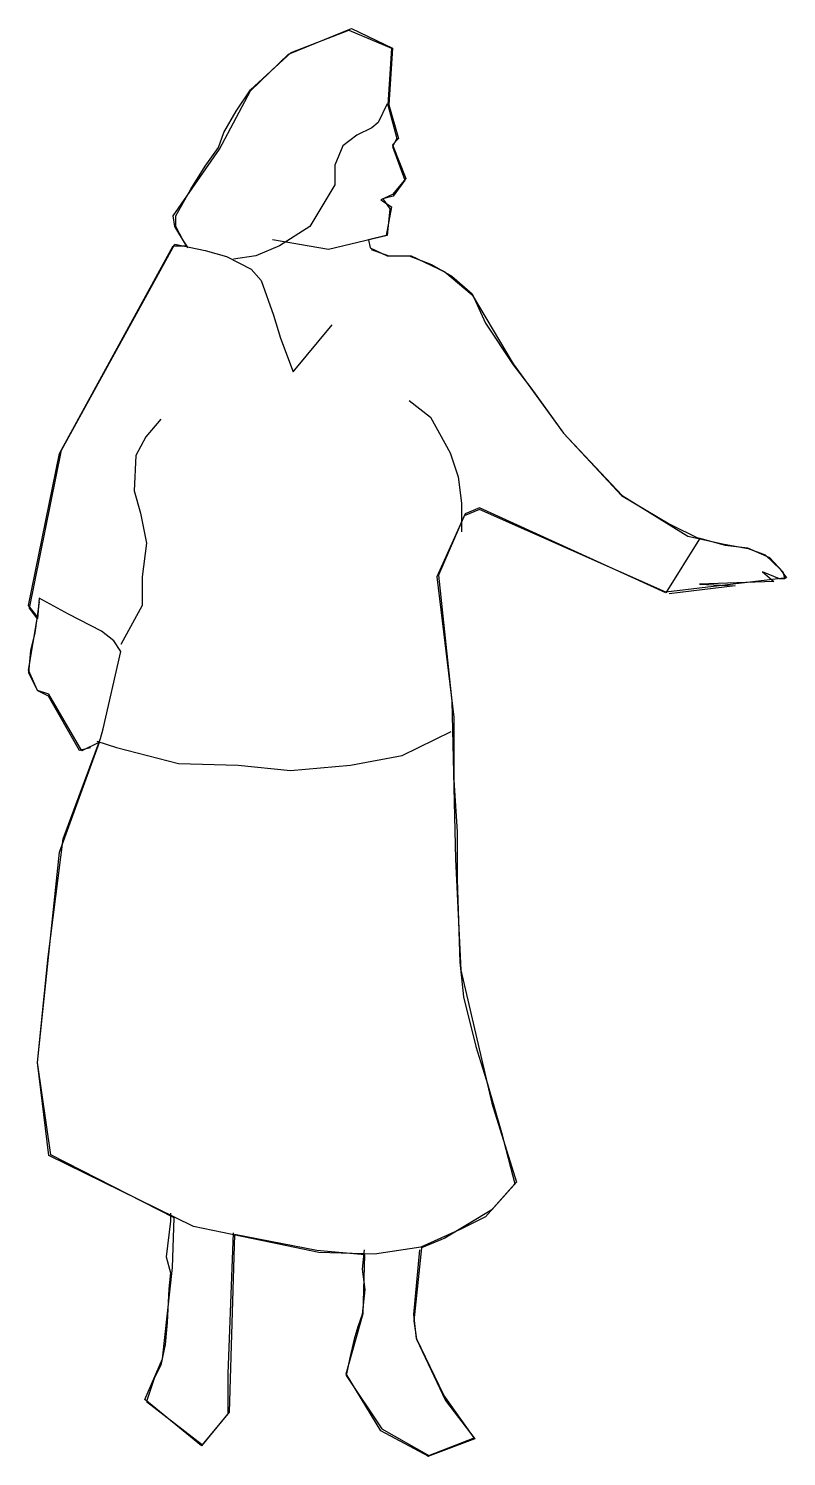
# Model space of a CAD drawing. Extents: x 2943 to 3686, y -5796 to -4396.
import ezdxf

# ---------------------------------------------------------------- set-up
doc = ezdxf.new("R2010")
doc.units = 0
doc.header["$LTSCALE"] = 1270
doc.header["$MEASUREMENT"] = 0
doc.layers.get('0').update_dxf_attribs({"linetype": 'CONTINUOUS'})

msp = doc.modelspace()

# ---------------------------------------------------------------- linework, layer by layer
at = {"linetype": 'CONTINUOUS'}
for p, q in [((3197.5, -4421), (3259.3, -4395.8)), ((3200.2, -4419.2), (3256.7, -4397.5)), ((3256.7, -4397.5), (3298.5, -4414.9)), ((3259.3, -4395.8), (3299.3, -4414.9)), ((3160.1, -4455.8), (3200.2, -4419.2)), ((3160.1, -4456.7), (3197.5, -4421)), ((3298.5, -4414.9), (3295, -4470.6)), ((3299.3, -4414.9), (3295.9, -4470.6)), ((3129.7, -4514.1), (3160.1, -4456.7)), ((3146.2, -4476.7), (3160.1, -4455.8)), ((3134, -4497.5), (3146.2, -4476.7)), ((3294.1, -4469.7), (3285.4, -4488)), ((3295, -4470.6), (3303.7, -4503.6)), ((3295.9, -4470.6), (3305.4, -4503.6)), ((3279.3, -4493.2), (3264.5, -4500.2)), ((3285.4, -4488), (3279.3, -4493.2)), ((3128.8, -4512.3), (3134, -4497.5)), ((3264.5, -4500.2), (3250.6, -4510.6)), ((3303.7, -4503.6), (3299.3, -4511.5)), ((3305.4, -4503.6), (3299.3, -4509.7)), ((3084.4, -4579.3), (3129.7, -4514.1)), ((3115.8, -4530.6), (3128.8, -4512.3)), ((3250.6, -4510.6), (3242.8, -4529.7)), ((3299.3, -4509.7), (3312.4, -4542.8)), ((3299.3, -4511.5), (3311.5, -4544.5)), ((3101.8, -4553.2), (3115.8, -4530.6)), ((3242.8, -4529.7), (3242.8, -4548.9)), ((3242.8, -4548.9), (3218.4, -4589.8)), ((3312.4, -4542.8), (3299.3, -4558.4)), ((3311.5, -4544.5), (3300.2, -4560.2)), ((3087.1, -4579.3), (3101.8, -4553.2)), ((3299.3, -4558.4), (3288, -4563.7)), ((3300.2, -4560.2), (3289.8, -4562.8)), ((3289.8, -4562.8), (3296.7, -4572.4)), ((3288, -4563.7), (3298.5, -4570.6)), ((3298.5, -4570.6), (3293.2, -4598.5)), ((3296.7, -4572.4), (3294.1, -4598.5)), ((3086.2, -4589.8), (3084.4, -4579.3)), ((3097.5, -4608.9), (3086.2, -4589.8)), ((3087.1, -4589.8), (3087.1, -4579.3)), ((3094, -4602.8), (3087.1, -4589.8)), ((3218.4, -4589.8), (3188.8, -4608.9)), ((3099.2, -4610.6), (3094, -4602.8)), ((3236.7, -4612.4), (3181.9, -4602.8)), ((3294.1, -4598.5), (3236.7, -4612.4)), ((3293.2, -4598.5), (3275.8, -4602.8)), ((3275.8, -4602.8), (3277.6, -4610.6)), ((2973.1, -4812.5), (3084.4, -4608.9)), ((2974.8, -4809), (3086.2, -4607.2)), ((3084.4, -4608.9), (3097.5, -4608.9)), ((3086.2, -4607.2), (3115.8, -4613.3)), ((3115.8, -4613.3), (3136.6, -4619.3)), ((3136.6, -4619.3), (3161, -4631.5)), ((3165.4, -4618.5), (3143.6, -4622)), ((3188.8, -4608.9), (3165.4, -4618.5)), ((3277.6, -4610.6), (3294.1, -4618.5)), ((3278.5, -4612.4), (3295.9, -4618.5)), ((3294.1, -4618.5), (3317.6, -4618.5)), ((3295.9, -4618.5), (3315.9, -4618.5)), ((3315.9, -4618.5), (3337.6, -4627.2)), ((3317.6, -4618.5), (3350.7, -4634.1)), ((3161, -4631.5), (3170.6, -4642.8)), ((3337.6, -4627.2), (3357.6, -4638.5)), ((3170.6, -4642.8), (3182.8, -4676.8)), ((3350.7, -4634.1), (3377.6, -4656.8)), ((3357.6, -4638.5), (3377.6, -4655.9)), ((3377.6, -4655.9), (3390.7, -4684.6)), ((3377.6, -4656.8), (3417.7, -4724.6)), ((3182.8, -4676.8), (3189.7, -4699.4)), ((3201.9, -4732.4), (3240.2, -4686.3)), ((3390.7, -4684.6), (3417.7, -4725.5)), ((3189.7, -4699.4), (3201.9, -4732.4)), ((3417.7, -4724.6), (3467.2, -4792.5)), ((3417.7, -4725.5), (3435.1, -4748.1)), ((3435.1, -4748.1), (3467.2, -4792.5)), ((3315.9, -4760.3), (3336.7, -4776.8)), ((3072.3, -4778.6), (3057.5, -4796)), ((3336.7, -4776.8), (3355.9, -4811.6)), ((3057.5, -4796), (3047.9, -4814.2)), ((3467.2, -4792.5), (3523.8, -4853.4)), ((3467.2, -4792.5), (3524.7, -4853.4)), ((2942.6, -4961.3), (2973.1, -4812.5)), ((2943.5, -4963.9), (2974.8, -4809)), ((3047.9, -4814.2), (3046.2, -4849)), ((3355.9, -4811.6), (3363.7, -4835.1)), ((3363.7, -4835.1), (3367.2, -4861.2)), ((3046.2, -4849), (3052.3, -4870.8)), ((3523.8, -4853.4), (3570.8, -4881.2)), ((3524.7, -4853.4), (3589, -4893.4)), ((3052.3, -4870.8), (3058.3, -4900.4)), ((3367.2, -4861.2), (3367.2, -4889)), ((3384.6, -4867.3), (3369.8, -4873.4)), ((3384.6, -4865.6), (3370.7, -4871.6)), ((3567.3, -4949.1), (3384.6, -4865.6)), ((3567.3, -4948.2), (3384.6, -4867.3)), ((3370.7, -4871.6), (3342.8, -4933.4)), ((3369.8, -4873.4), (3344.6, -4931.7)), ((3570.8, -4881.2), (3600.4, -4896)), ((3600.4, -4896), (3567.3, -4949.1)), ((3589, -4893.4), (3624.7, -4901.2)), ((3599.5, -4895.1), (3625.6, -4902.1)), ((3058.3, -4900.4), (3054, -4933.4)), ((3624.7, -4901.2), (3648.2, -4905.6)), ((3625.6, -4902.1), (3647.3, -4904.7)), ((3647.3, -4904.7), (3669.1, -4914.3)), ((3648.2, -4905.6), (3664.7, -4911.7)), ((3664.7, -4911.7), (3679.5, -4925.6)), ((3669.1, -4914.3), (3682.1, -4928.2)), ((3679.5, -4925.6), (3685.6, -4934.3)), ((3054, -4933.4), (3054, -4961.3)), ((3342.8, -4933.4), (3359.4, -5070.9)), ((3344.6, -4931.7), (3357.6, -5055.2)), ((3685.6, -4934.3), (3567.3, -4948.2)), ((3673.4, -4937.8), (3600.4, -4940.4)), ((3600.4, -4940.4), (3635.2, -4942.1)), ((3662.1, -4928.2), (3673.4, -4937.8)), ((3678.7, -4935.2), (3662.1, -4928.2)), ((3683.9, -4935.2), (3678.7, -4935.2)), ((3682.1, -4928.2), (3683.9, -4935.2)), ((2953.1, -4954.3), (2951.3, -4974.3)), ((2981.8, -4970), (2953.1, -4954.3)), ((3635.2, -4942.1), (3570.8, -4949.9)), ((2951.3, -4972.6), (2942.6, -4961.3)), ((2951.3, -4974.3), (2943.5, -4963.9)), ((2953.1, -4957.8), (2948.7, -4988.2)), ((3054, -4961.3), (3033.1, -4999.5)), ((2942.6, -5024.8), (2951.3, -4972.6)), ((3014, -4986.5), (2981.8, -4970)), ((2948.7, -4988.2), (2944.4, -5005.6)), ((3026.2, -4996.1), (3014, -4986.5)), ((3033.1, -5006.5), (3026.2, -4996.1)), ((2944.4, -5005.6), (2942.6, -5027.4)), ((3015.7, -5082.2), (3033.1, -5006.5)), ((2951.3, -5044.8), (2942.6, -5024.8)), ((2942.6, -5027.4), (2951.3, -5044.8)), ((2951.3, -5044.8), (2961.8, -5050)), ((2962.6, -5048.3), (2951.3, -5044.8)), ((2961.8, -5050), (2992.2, -5103.1)), ((2994.8, -5103.9), (2962.6, -5048.3)), ((3357.6, -5055.2), (3361.1, -5210.1)), ((3359.4, -5070.9), (3359.4, -5132.6)), ((2973.1, -5203.1), (3012.2, -5095.2)), ((2976.6, -5190.1), (3013.1, -5091.8)), ((3012.2, -5095.2), (2994.8, -5103.9)), ((3009.6, -5094.4), (3028.8, -5100.5)), ((3013.1, -5091.8), (3015.7, -5082.2)), ((3308.9, -5108.3), (3356.8, -5084.8)), ((2992.2, -5103.1), (3003.5, -5100.5)), ((3028.8, -5100.5), (3089.7, -5116.1)), ((3258.4, -5117.9), (3308.9, -5108.3)), ((3089.7, -5116.1), (3148, -5117.9)), ((3148, -5117.9), (3199.3, -5123.1)), ((3199.3, -5123.1), (3258.4, -5117.9)), ((3359.4, -5132.6), (3362.8, -5183.1)), ((2961.8, -5305.8), (2976.6, -5190.1)), ((3362.8, -5183.1), (3362.8, -5230.1)), ((2951.3, -5409.3), (2973.1, -5203.1)), ((3361.1, -5210.1), (3366.3, -5318.8)), ((3362.8, -5230.1), (3365.5, -5311)), ((2951.3, -5409.3), (2961.8, -5305.8)), ((3365.5, -5311), (3368.9, -5344.9)), ((3366.3, -5318.8), (3396.8, -5449.3)), ((3368.9, -5344.9), (3381.1, -5393.6)), ((3381.1, -5393.6), (3392.4, -5430.2)), ((2962.6, -5500.7), (2951.3, -5409.3)), ((2964.4, -5499.8), (2951.3, -5409.3)), ((3392.4, -5430.2), (3406.3, -5478)), ((3396.8, -5449.3), (3421.1, -5526.8)), ((3406.3, -5478), (3419.4, -5528.5)), ((3104.5, -5570.3), (2962.6, -5500.7)), ((3085.3, -5561.6), (2964.4, -5499.8)), ((3419.4, -5528.5), (3390.7, -5560.7)), ((3421.1, -5526.8), (3396.8, -5553.7)), ((3081.8, -5557.2), (3081.8, -5565)), ((3396.8, -5553.7), (3350.7, -5581.6)), ((3081.8, -5565), (3077.5, -5599.8)), ((3083.6, -5610.3), (3085.3, -5561.6)), ((3180.1, -5585.9), (3104.5, -5570.3)), ((3390.7, -5560.7), (3366.3, -5572.9)), ((3138.4, -5714.7), (3143.6, -5576.3)), ((3144.5, -5578.1), (3139.3, -5752.1)), ((3225.4, -5593.7), (3144.5, -5578.1)), ((3366.3, -5572.9), (3327.2, -5590.3)), ((3350.7, -5581.6), (3328, -5591.1)), ((3227.1, -5595.5), (3180.1, -5585.9)), ((3272.4, -5598.1), (3225.4, -5593.7)), ((3281.9, -5597.2), (3227.1, -5595.5)), ((3271.5, -5592.9), (3269.8, -5612)), ((3270.6, -5655.5), (3272.4, -5598.1)), ((3327.2, -5590.3), (3281.9, -5597.2)), ((3328, -5591.1), (3320.2, -5662.5)), ((3320.2, -5656.4), (3326.3, -5592.9)), ((3074, -5699.9), (3083.6, -5610.3)), ((3077.5, -5599.8), (3081.8, -5615.5)), ((3269.8, -5612), (3272.4, -5632)), ((3081.8, -5615.5), (3080.1, -5631.2)), ((3080.1, -5631.2), (3078.4, -5664.2)), ((3272.4, -5632), (3269.8, -5656.4)), ((3078.4, -5664.2), (3076.6, -5686)), ((3254.1, -5714.7), (3270.6, -5655.5)), ((3265.4, -5668.6), (3261.9, -5680.7)), ((3269.8, -5656.4), (3265.4, -5668.6)), ((3322.8, -5679.9), (3320.2, -5656.4)), ((3320.2, -5662.5), (3322.8, -5680.7)), ((3261.9, -5680.7), (3257.6, -5699)), ((3349.8, -5735.6), (3322.8, -5679.9)), ((3322.8, -5680.7), (3351.5, -5740.8)), ((3076.6, -5686), (3072.3, -5706)), ((3056.6, -5739.9), (3074, -5699.9)), ((3072.3, -5706), (3066.2, -5718.2)), ((3257.6, -5699), (3254.1, -5716.4)), ((3066.2, -5718.2), (3058.3, -5741.6)), ((3138.4, -5753.8), (3138.4, -5714.7)), ((3288, -5770.4), (3254.1, -5714.7)), ((3254.1, -5716.4), (3288.9, -5768.6)), ((3379.4, -5777.3), (3349.8, -5735.6)), ((3112.3, -5785.1), (3056.6, -5739.9)), ((3058.3, -5741.6), (3113.2, -5784.3)), ((3139.3, -5752.1), (3112.3, -5785.1)), ((3351.5, -5740.8), (3380.2, -5778.2)), ((3113.2, -5784.3), (3138.4, -5753.8)), ((3335, -5795.6), (3288, -5770.4)), ((3288.9, -5768.6), (3335, -5794.7)), ((3380.2, -5778.2), (3334.1, -5795.6)), ((3335, -5794.7), (3379.4, -5777.3)), ((3334.1, -5795.6), (3334.1, -5793.8))]:
    msp.add_line(p, q, dxfattribs=at)

doc.saveas('drawing.dxf')
